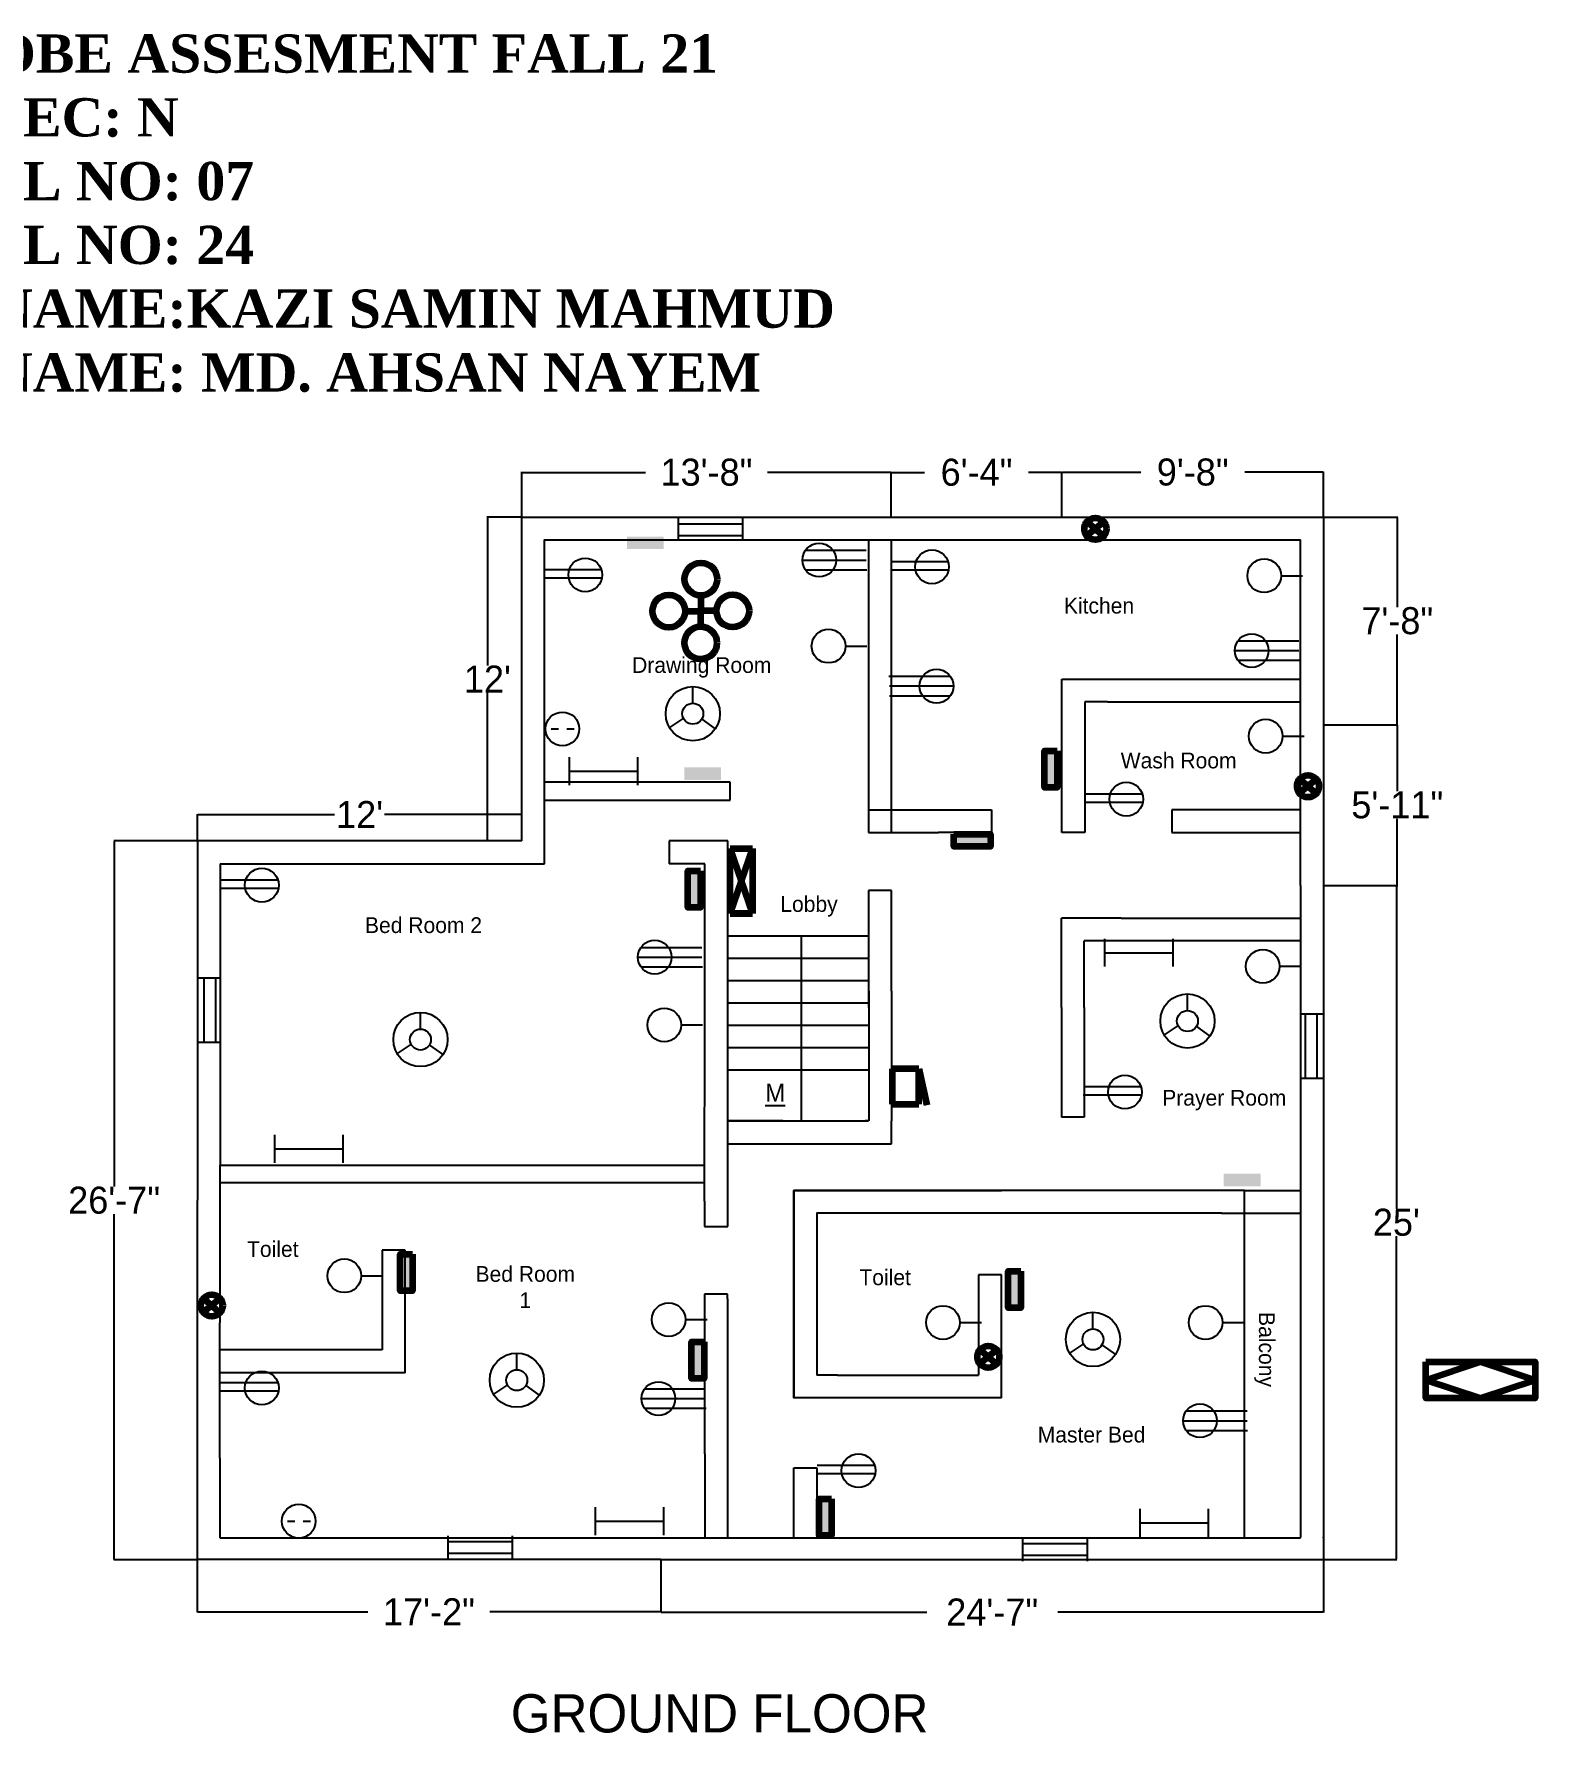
# Model space of a CAD drawing. Header units: inches. Extents: x 1260 to 3296, y -361 to 397.
# Drawn here: x 1893 to 2560, y -358 to 397 of the extents above; entities that cross this region are included whole.
import ezdxf

# ---------------------------------------------------------------- set-up
doc = ezdxf.new("R2010")
doc.units = ezdxf.units.IN
doc.header["$MEASUREMENT"] = 0
doc.dimstyles.get("Standard").update_dxf_attribs({"dimtxt": 12, "dimasz": 0.18, "dimexe": 0.18, "dimexo": 0.0625, "dimgap": 0.09, "dimtad": 0, "dimtih": 1, "dimtoh": 1, "dimdec": 0, "dimzin": 2, "dimdsep": 46, "dimlunit": 4, "dimtxsty": 'Standard', "dimcen": 0.09, "dimclrt": 5, "dimadec": 0, "dimazin": 0, "dimtfac": 1, "dimtdec": 0, "dimtofl": 0, "dimtmove": 0, "dimatfit": 3, "dimfxl": 1, "dimtolj": 1, "dimtzin": 0, "dimarcsym": 0})

# ---------------------------------------------------------------- blocks, each defined once
blk = doc.blocks.new('*D5')
at = {"color": 0, "linetype": 'Continuous', "lineweight": -2}
for p, q in [((2109.88, 182.56), (2109.88, 202.59)), ((2110.06, 202.41), (2164.87, 202.41)), ((2273.86, 202.41), (2219.05, 202.41)), ((2274.04, 182.56), (2274.04, 202.59))]:
    blk.add_line(p, q, dxfattribs=at)
at = {"color": 0, "linetype": 'Continuous', "lineweight": 25}
for points in [[(2110.06, 202.44), (2110.06, 202.38), (2109.88, 202.41)], [(2273.86, 202.44), (2273.86, 202.38), (2274.04, 202.41)]]:
    blk.add_solid(points, dxfattribs=at)
at = {"layer": 'Defpoints', "color": 0, "linetype": 'Continuous', "lineweight": 25}
for p in [(2274.04, 202.41), (2109.88, 182.49), (2274.04, 182.49)]:
    blk.add_point(p, dxfattribs=at)
at = {"color": 5, "linetype": 'Continuous', "lineweight": 25, "insert": (2191.96, 202.41), "char_height": 12, "attachment_point": 5}
blk.add_mtext('\\A1;13\'-8"', dxfattribs=at)
blk = doc.blocks.new('*D6')
at = {"color": 0, "linetype": 'Continuous', "lineweight": -2}
for p, q in [((2274.04, 182.56), (2274.04, 202.59)), ((2274.22, 202.41), (2288.91, 202.41)), ((2349.77, 202.41), (2335.09, 202.41)), ((2349.95, 182.61), (2349.95, 202.59))]:
    blk.add_line(p, q, dxfattribs=at)
at = {"color": 0, "linetype": 'Continuous', "lineweight": 25}
for points in [[(2274.22, 202.44), (2274.22, 202.38), (2274.04, 202.41)], [(2349.77, 202.44), (2349.77, 202.38), (2349.95, 202.41)]]:
    blk.add_solid(points, dxfattribs=at)
at = {"layer": 'Defpoints', "color": 0, "linetype": 'Continuous', "lineweight": 25}
for p in [(2274.04, 202.41), (2274.04, 182.49), (2349.95, 182.54)]:
    blk.add_point(p, dxfattribs=at)
at = {"color": 5, "linetype": 'Continuous', "lineweight": 25, "insert": (2312, 202.41), "char_height": 12, "attachment_point": 5}
blk.add_mtext('\\A1;6\'-4"', dxfattribs=at)
blk = doc.blocks.new('*D7')
at = {"color": 0, "linetype": 'Continuous', "lineweight": -2}
for p, q in [((2349.95, 182.61), (2349.95, 202.67)), ((2350.13, 202.49), (2384.99, 202.49)), ((2466.02, 202.49), (2431.17, 202.49)), ((2466.2, 182.61), (2466.2, 202.67))]:
    blk.add_line(p, q, dxfattribs=at)
at = {"color": 0, "linetype": 'Continuous', "lineweight": 25}
for points in [[(2350.13, 202.52), (2350.13, 202.46), (2349.95, 202.49)], [(2466.02, 202.52), (2466.02, 202.46), (2466.2, 202.49)]]:
    blk.add_solid(points, dxfattribs=at)
at = {"layer": 'Defpoints', "color": 0, "linetype": 'Continuous', "lineweight": 25}
for p in [(2349.95, 202.49), (2349.95, 182.54), (2466.2, 182.54)]:
    blk.add_point(p, dxfattribs=at)
at = {"color": 5, "linetype": 'Continuous', "lineweight": 25, "insert": (2408.08, 202.49), "char_height": 12, "attachment_point": 5}
blk.add_mtext('\\A1;9\'-8"', dxfattribs=at)
blk = doc.blocks.new('*D8')
at = {"color": 0, "linetype": 'Continuous', "lineweight": -2}
for p, q in [((2466.26, 182.54), (2499.18, 182.54)), ((2499, 182.36), (2499, 142.51)), ((2499, 90.47), (2499, 130.33)), ((2466.26, 90.29), (2499.18, 90.29))]:
    blk.add_line(p, q, dxfattribs=at)
at = {"color": 0, "linetype": 'Continuous', "lineweight": 25}
for points in [[(2498.97, 182.36), (2499.03, 182.36), (2499, 182.54)], [(2498.97, 90.47), (2499.03, 90.47), (2499, 90.29)]]:
    blk.add_solid(points, dxfattribs=at)
at = {"layer": 'Defpoints', "color": 0, "linetype": 'Continuous', "lineweight": 25}
for p in [(2466.2, 182.54), (2499, 182.54), (2466.2, 90.29)]:
    blk.add_point(p, dxfattribs=at)
at = {"color": 5, "linetype": 'Continuous', "lineweight": 25, "insert": (2499, 136.42), "char_height": 12, "attachment_point": 5}
blk.add_mtext('\\A1;7\'-8"', dxfattribs=at)
blk = doc.blocks.new('*D9')
at = {"color": 0, "linetype": 'Continuous', "lineweight": -2}
for p, q in [((2466.26, 90.29), (2499.18, 90.29)), ((2499, 90.11), (2499, 60.68)), ((2499, 19.07), (2499, 48.5)), ((2466.24, 18.89), (2499.18, 18.89))]:
    blk.add_line(p, q, dxfattribs=at)
at = {"color": 0, "linetype": 'Continuous', "lineweight": 25}
for points in [[(2498.97, 90.11), (2499.03, 90.11), (2499, 90.29)], [(2498.97, 19.07), (2499.03, 19.07), (2499, 18.89)]]:
    blk.add_solid(points, dxfattribs=at)
at = {"layer": 'Defpoints', "color": 0, "linetype": 'Continuous', "lineweight": 25}
for p in [(2466.2, 90.29), (2499, 90.29), (2466.18, 18.89)]:
    blk.add_point(p, dxfattribs=at)
at = {"color": 5, "linetype": 'Continuous', "lineweight": 25, "insert": (2499, 54.59), "char_height": 12, "attachment_point": 5}
blk.add_mtext('\\A1;5\'-11"', dxfattribs=at)
blk = doc.blocks.new('*D10')
at = {"color": 0, "linetype": 'Continuous', "lineweight": -2}
for p, q in [((2466.3, 18.89), (2498.76, 18.89)), ((2498.58, 18.71), (2498.58, -124.82)), ((2498.58, -280.53), (2498.58, -137)), ((2466.3, -280.71), (2498.76, -280.71))]:
    blk.add_line(p, q, dxfattribs=at)
at = {"color": 0, "linetype": 'Continuous', "lineweight": 25}
for points in [[(2498.55, 18.71), (2498.61, 18.71), (2498.58, 18.89)], [(2498.55, -280.53), (2498.61, -280.53), (2498.58, -280.71)]]:
    blk.add_solid(points, dxfattribs=at)
at = {"layer": 'Defpoints', "color": 0, "linetype": 'Continuous', "lineweight": 25}
for p in [(2466.24, 18.89), (2466.24, -280.71), (2498.58, -280.71)]:
    blk.add_point(p, dxfattribs=at)
at = {"color": 5, "linetype": 'Continuous', "lineweight": 25, "insert": (2498.58, -130.91), "char_height": 12, "attachment_point": 5}
blk.add_mtext("\\A1;25'", dxfattribs=at)
blk = doc.blocks.new('*D11')
at = {"color": 0, "linetype": 'Continuous', "lineweight": -2}
for p, q in [((2171.69, -280.77), (2171.69, -304.22)), ((2466.24, -280.77), (2466.24, -304.22)), ((2171.87, -304.04), (2289.88, -304.04)), ((2466.06, -304.04), (2348.06, -304.04))]:
    blk.add_line(p, q, dxfattribs=at)
at = {"color": 0, "linetype": 'Continuous', "lineweight": 25}
for points in [[(2171.87, -304.01), (2171.87, -304.07), (2171.69, -304.04)], [(2466.06, -304.01), (2466.06, -304.07), (2466.24, -304.04)]]:
    blk.add_solid(points, dxfattribs=at)
at = {"layer": 'Defpoints', "color": 0, "linetype": 'Continuous', "lineweight": 25}
for p in [(2171.69, -280.71), (2466.24, -280.71), (2466.24, -304.04)]:
    blk.add_point(p, dxfattribs=at)
at = {"color": 5, "linetype": 'Continuous', "lineweight": 25, "insert": (2318.97, -304.04), "char_height": 12, "attachment_point": 5}
blk.add_mtext('\\A1;24\'-7"', dxfattribs=at)
blk = doc.blocks.new('*D12')
at = {"color": 0, "linetype": 'Continuous', "lineweight": -2}
for p, q in [((1965.52, -280.83), (1965.52, -304.11)), ((2171.69, -280.83), (2171.69, -304.11)), ((1965.7, -303.93), (2041.51, -303.93)), ((2171.51, -303.93), (2095.69, -303.93))]:
    blk.add_line(p, q, dxfattribs=at)
at = {"color": 0, "linetype": 'Continuous', "lineweight": 25}
for points in [[(1965.7, -303.9), (1965.7, -303.96), (1965.52, -303.93)], [(2171.51, -303.9), (2171.51, -303.96), (2171.69, -303.93)]]:
    blk.add_solid(points, dxfattribs=at)
at = {"layer": 'Defpoints', "color": 0, "linetype": 'Continuous', "lineweight": 25}
for p in [(1965.52, -280.77), (2171.69, -280.77), (2171.69, -303.93)]:
    blk.add_point(p, dxfattribs=at)
at = {"color": 5, "linetype": 'Continuous', "lineweight": 25, "insert": (2068.6, -303.93), "char_height": 12, "attachment_point": 5}
blk.add_mtext('\\A1;17\'-2"', dxfattribs=at)
blk = doc.blocks.new('*D13')
at = {"color": 0, "linetype": 'Continuous', "lineweight": -2}
for p, q in [((1965.67, 38.63), (1928.51, 38.63)), ((1928.69, 38.45), (1928.69, -115.01)), ((1928.69, -280.65), (1928.69, -127.19)), ((1965.45, -280.83), (1928.51, -280.83))]:
    blk.add_line(p, q, dxfattribs=at)
at = {"color": 0, "linetype": 'Continuous', "lineweight": 25}
for points in [[(1928.66, 38.45), (1928.72, 38.45), (1928.69, 38.63)], [(1928.66, -280.65), (1928.72, -280.65), (1928.69, -280.83)]]:
    blk.add_solid(points, dxfattribs=at)
at = {"layer": 'Defpoints', "color": 0, "linetype": 'Continuous', "lineweight": 25}
for p in [(1928.69, 38.63), (1965.73, 38.63), (1965.52, -280.83)]:
    blk.add_point(p, dxfattribs=at)
at = {"color": 5, "linetype": 'Continuous', "lineweight": 25, "insert": (1928.69, -121.1), "char_height": 12, "attachment_point": 5}
blk.add_mtext('\\A1;26\'-7"', dxfattribs=at)
blk = doc.blocks.new('*D14')
at = {"color": 0, "linetype": 'Continuous', "lineweight": -2}
for p, q in [((1965.67, 38.69), (1965.67, 50.54)), ((1965.85, 50.36), (2026.68, 50.36)), ((2109.7, 50.36), (2048.86, 50.36)), ((2109.88, 38.69), (2109.88, 50.54))]:
    blk.add_line(p, q, dxfattribs=at)
at = {"color": 0, "linetype": 'Continuous', "lineweight": 25}
for points in [[(1965.85, 50.39), (1965.85, 50.33), (1965.67, 50.36)], [(2109.7, 50.39), (2109.7, 50.33), (2109.88, 50.36)]]:
    blk.add_solid(points, dxfattribs=at)
at = {"layer": 'Defpoints', "color": 0, "linetype": 'Continuous', "lineweight": 25}
for p in [(1965.67, 50.36), (1965.67, 38.63), (2109.88, 38.63)]:
    blk.add_point(p, dxfattribs=at)
at = {"color": 5, "linetype": 'Continuous', "lineweight": 25, "insert": (2037.77, 50.36), "char_height": 12, "attachment_point": 5}
blk.add_mtext("\\A1;12'", dxfattribs=at)
blk = doc.blocks.new('*D15')
at = {"color": 0, "linetype": 'Continuous', "lineweight": -2}
for p, q in [((2109.81, 182.49), (2094.41, 182.49)), ((2094.59, 182.31), (2094.59, 116.65)), ((2094.59, 38.81), (2094.59, 104.47)), ((2109.81, 38.63), (2094.41, 38.63))]:
    blk.add_line(p, q, dxfattribs=at)
at = {"color": 0, "linetype": 'Continuous', "lineweight": 25}
for points in [[(2094.56, 182.31), (2094.62, 182.31), (2094.59, 182.49)], [(2094.56, 38.81), (2094.62, 38.81), (2094.59, 38.63)]]:
    blk.add_solid(points, dxfattribs=at)
at = {"layer": 'Defpoints', "color": 0, "linetype": 'Continuous', "lineweight": 25}
for p in [(2109.88, 182.49), (2094.59, 38.63), (2109.88, 38.63)]:
    blk.add_point(p, dxfattribs=at)
at = {"color": 5, "linetype": 'Continuous', "lineweight": 25, "insert": (2094.59, 110.56), "char_height": 12, "attachment_point": 5}
blk.add_mtext("\\A1;12'", dxfattribs=at)

msp = doc.modelspace()

# ---------------------------------------------------------------- hatches: boundary and pattern name
at = {"linetype": 'ByBlock', "lineweight": 140}
for points in [[(2156.58, 173.87), (2156.58, 168.29), (2172.88, 168.29), (2172.88, 173.87)], [(2347.79, 78.66), (2342.21, 78.66), (2342.21, 62.37), (2347.79, 62.37)], [(2182.05, 71.28), (2182.05, 65.7), (2198.34, 65.7), (2198.34, 71.28)], [(2300.33, 41.73), (2300.33, 36.15), (2316.63, 36.15), (2316.63, 41.73)], [(2189.25, 25.31), (2183.67, 25.31), (2183.67, 9.02), (2189.25, 9.02)], [(2421.9, -109.28), (2421.9, -114.87), (2438.2, -114.87), (2438.2, -109.28)], [(2061.36, -144.95), (2055.78, -144.95), (2055.78, -161.25), (2061.36, -161.25)], [(2331.63, -152.56), (2326.04, -152.56), (2326.04, -168.85), (2331.63, -168.85)], [(2190.9, -183.98), (2185.31, -183.98), (2185.31, -200.27), (2190.9, -200.27)], [(2247.58, -253.74), (2241.99, -253.74), (2241.99, -270.03), (2247.58, -270.03)]]:
    msp.add_hatch(color=8, dxfattribs=at).paths.add_polyline_path(points)

# ---------------------------------------------------------------- linework, layer by layer
at = {"color": 5, "linetype": 'Continuous', "lineweight": 25}
for p, q in [((2179.38, 182.08), (2179.38, 172.08)), ((2208.01, 182.08), (2208.01, 172.08)), ((2179.38, 179.52), (2208.01, 179.52)), ((2179.38, 174.3), (2208.01, 174.3)), ((2235.96, 167.78), (2262.99, 167.78)), ((2145.23, 159.12), (2119.71, 159.12)), ((2234.57, 163.43), (2262.99, 163.43)), ((2235.91, 159.15), (2263.26, 159.15)), ((2299.57, 158.98), (2273.72, 158.98)), ((2299.37, 162.71), (2273.85, 162.71)), ((2145.44, 155.39), (2119.58, 155.39)), ((2447.35, 156.47), (2456.92, 156.47)), ((2253.71, 125.2), (2263.27, 125.2)), ((2426.79, 123.21), (2455.21, 123.21)), ((2428.18, 127.57), (2455.21, 127.57)), ((2428.13, 118.94), (2455.47, 118.94)), ((2185.88, 99.83), (2185.88, 107.22)), ((2300.36, 111.66), (2273.02, 111.66)), ((2301.7, 107.39), (2273.28, 107.39)), ((2300.31, 103.03), (2273.28, 103.03)), ((2181.68, 93.15), (2175.52, 89.01)), ((2189.85, 92.73), (2195.89, 88.45)), ((2122.97, 88.4), (2126.21, 88.4)), ((2129.83, 88.4), (2133.16, 88.4)), ((2448.01, 85.19), (2457.58, 85.19)), ((2131.05, 63.39), (2131.05, 75.8)), ((2161.46, 63.39), (2161.46, 75.8)), ((2131.05, 69.6), (2161.39, 69.6)), ((2385.9, 55.73), (2360.05, 55.73)), ((2385.69, 59.46), (2360.18, 59.46)), ((2001.68, 17.5), (1975.83, 17.5)), ((2001.48, 21.23), (1975.96, 21.23)), ((2369.02, -17.24), (2369.02, -4.82)), ((2399.43, -17.24), (2399.43, -4.82)), ((2161.46, -13.03), (2189.89, -13.03)), ((2162.86, -8.68), (2189.89, -8.68)), ((2369.02, -11.03), (2399.36, -11.03)), ((1966.12, -22.22), (1976.12, -22.22)), ((1968.68, -50.85), (1968.68, -22.22)), ((1973.9, -50.85), (1973.9, -22.22)), ((2162.8, -17.31), (2190.15, -17.31)), ((2446.71, -17.1), (2456.28, -17.1)), ((2405.74, -36.75), (2405.74, -29.35)), ((2064.84, -44.97), (2064.84, -37.58)), ((2180.69, -43.15), (2190.25, -43.15)), ((2401.54, -43.42), (2395.38, -47.56)), ((2409.7, -43.84), (2415.74, -48.13)), ((2465.83, -38.38), (2455.83, -38.38)), ((2458.05, -38.38), (2458.05, -67.01)), ((2463.28, -38.38), (2463.28, -67.01)), ((1966.12, -50.85), (1976.12, -50.85)), ((2060.64, -51.65), (2054.48, -55.79)), ((2068.8, -52.07), (2074.84, -56.35)), ((2465.83, -67.01), (2455.83, -67.01)), ((2385.29, -74.42), (2359.44, -74.42)), ((2385.09, -70.69), (2359.57, -70.69)), ((2000.13, -104.45), (2000.13, -92.03)), ((2030.54, -104.45), (2030.54, -92.03)), ((2000.13, -98.24), (2030.46, -98.24)), ((2038.5, -154.62), (2048.07, -154.62)), ((2363.74, -178.26), (2363.74, -170.86)), ((2182.64, -174.1), (2192.21, -174.1)), ((2304.57, -175.4), (2314.14, -175.4)), ((2421.28, -175.4), (2430.85, -175.4)), ((2359.54, -184.93), (2353.38, -189.07)), ((2367.71, -185.35), (2373.75, -189.64)), ((2107.66, -196.36), (2107.66, -188.96)), ((2001.48, -202.19), (1975.97, -202.19)), ((2103.46, -203.03), (2097.3, -207.17)), ((2111.62, -203.45), (2117.66, -207.74)), ((2001.69, -205.92), (1975.84, -205.92)), ((2163.11, -209.19), (2191.53, -209.19)), ((2164.5, -204.83), (2191.53, -204.83)), ((2164.45, -213.47), (2191.79, -213.47)), ((2405.18, -214.68), (2432.21, -214.68)), ((2403.79, -219.04), (2432.21, -219.04)), ((2405.13, -223.31), (2432.47, -223.31)), ((2266.68, -238.96), (2241.16, -238.96)), ((2266.89, -242.69), (2241.03, -242.69)), ((2005.79, -263.67), (2009.03, -263.67)), ((2012.64, -263.67), (2015.98, -263.67)), ((2142.58, -269.82), (2142.58, -257.4)), ((2142.58, -263.61), (2172.92, -263.61)), ((2172.99, -269.82), (2172.99, -257.4)), ((2384.67, -270.64), (2384.67, -258.23)), ((2415.08, -270.64), (2415.08, -258.23)), ((2076.97, -270.17), (2076.97, -280.17)), ((2105.6, -270.17), (2105.6, -280.17)), ((2332.63, -281.5), (2332.63, -271.5)), ((2361.26, -281.5), (2361.26, -271.5)), ((2384.67, -264.43), (2415, -264.43)), ((2076.97, -272.73), (2105.6, -272.73)), ((2076.97, -277.95), (2105.6, -277.95)), ((2361.26, -273.73), (2332.63, -273.73)), ((2361.26, -278.95), (2332.63, -278.95))]:
    msp.add_line(p, q, dxfattribs=at)
at = {"linetype": 'Continuous', "lineweight": 25}
for p, q in [((2274.04, 182.49), (2349.95, 182.54)), ((2263.96, 172.41), (2455.93, 172.41)), ((2455.93, 31.49), (2455.93, 172.41)), ((2349.93, 52.42), (2349.93, 110.47)), ((2349.93, 110.47), (2360.05, 110.47)), ((2360.05, 110.47), (2455.93, 110.47)), ((2370.17, 100.44), (2360.05, 100.44)), ((2360.05, 100.44), (2360.05, 42.35)), ((2408.67, 100.44), (2455.93, 100.44)), ((2466.2, 90.29), (2466.18, 18.89)), ((2202.51, 64.74), (2119.96, 64.74)), ((2202.51, 56.8), (2202.51, 64.74)), ((2119.96, 56.8), (2202.51, 56.8)), ((2264.05, 52.42), (2318.64, 52.42)), ((2318.64, 52.42), (2318.64, 42.35)), ((2349.88, 42.35), (2349.88, 52.42)), ((2455.93, 52.42), (2398.78, 52.42)), ((2398.78, 52.42), (2398.78, 42.35)), ((1965.73, 38.63), (1965.52, -280.83)), ((2109.88, 38.63), (1965.67, 38.63)), ((2201.47, 38.67), (2175.41, 38.67)), ((2175.41, 38.67), (2175.42, 28.48)), ((2201.47, -3.62), (2201.47, 38.67)), ((2263.96, 42.35), (2295.02, 42.35)), ((2318.64, 42.35), (2295.02, 42.35)), ((2360.05, 42.35), (2349.88, 42.35)), ((2398.78, 42.35), (2455.93, 42.35)), ((2456.05, 18.89), (2455.93, 31.49)), ((1975.85, 28.43), (2011.33, 28.48)), ((2011.33, 28.48), (2119.96, 28.48)), ((2191.26, 28.48), (2175.42, 28.48)), ((2191.26, -3.62), (2191.26, 28.48)), ((2274.18, 16.53), (2264.04, 16.53)), ((2264.04, 16.53), (2264.04, 9.73)), ((2274.18, -28.18), (2274.18, 16.53)), ((2466.24, 18.89), (2466.24, -280.71)), ((2349.69, -35.38), (2349.71, 4.34)), ((2376.24, 4.34), (2432.49, 4.34)), ((2432.49, 4.34), (2442.33, 4.32)), ((2191.26, -43.41), (2191.26, -3.62)), ((2201.47, -125.62), (2201.47, -3.62)), ((2234.11, -3.62), (2264.05, -3.62)), ((2456.05, -5.84), (2359.81, -5.78)), ((2359.81, -35.38), (2359.81, -5.78)), ((2234.11, -13.54), (2264.05, -13.54)), ((2349.69, -35.38), (2349.79, -84.15)), ((2359.81, -35.38), (2359.81, -84.15)), ((2191.15, -115.61), (2191.26, -43.41)), ((2274.18, -95.94), (2274.18, -85.82)), ((2359.81, -84.15), (2349.79, -84.15)), ((2263.74, -95.94), (2274.18, -95.94)), ((1975.85, -115.31), (1975.85, -105.49)), ((1976.02, -113.14), (2191.24, -113.14)), ((1975.64, -235.62), (1975.85, -115.31)), ((2191.15, -121.51), (2191.15, -115.61)), ((2431.09, -116.66), (2456.05, -116.66)), ((2191.15, -121.51), (2191.15, -132.73)), ((2201.47, -132.73), (2201.47, -125.62)), ((2191.15, -132.73), (2201.47, -132.73)), ((2057.99, -143.25), (2047.86, -143.25)), ((2047.86, -143.25), (2047.86, -187.58)), ((2057.99, -197.7), (2057.99, -143.25)), ((2323.04, -154.25), (2312.92, -154.25)), ((2312.92, -154.25), (2312.92, -198.79)), ((2323.04, -208.92), (2323.04, -154.25)), ((2201.28, -162.8), (2191.15, -162.8)), ((2191.2, -233.77), (2191.2, -162.8)), ((2201.28, -164.82), (2201.28, -162.8)), ((2047.86, -187.58), (1975.65, -187.58)), ((2250.26, -198.83), (2312.92, -198.83)), ((2230.84, -270.73), (2230.84, -239.97)), ((2230.84, -239.97), (2240.96, -239.97)), ((2240.96, -239.97), (2240.96, -243.29)), ((2240.96, -243.29), (2240.96, -271.12)), ((2191.2, -271.12), (2240.96, -271.12)), ((2201.32, -270.32), (2201.32, -271.12)), ((2240.96, -271.12), (2456.05, -271.12)), ((2431.09, -270.73), (2431.09, -271.12)), ((2456.05, -271.12), (2456.05, -270.73)), ((2466.18, -271.12), (2466.18, -270.73)), ((2171.69, -280.77), (1965.52, -280.77)), ((2171.69, -280.71), (2466.24, -280.71))]:
    msp.add_line(p, q, dxfattribs=at)
at = {"linetype": 'ByBlock', "lineweight": 140}
for p, q in [((2368.61, 180.41), (2361.07, 174.24)), ((2368.41, 174.06), (2361.15, 180.56)), ((2463.12, 66.05), (2455.59, 59.87)), ((2462.93, 59.7), (2455.67, 66.2)), ((1975.88, -164.69), (1968.35, -170.86)), ((1975.68, -171.04), (1968.43, -164.54)), ((2321.01, -187.51), (2313.48, -193.68)), ((2320.81, -193.86), (2313.56, -187.36))]:
    msp.add_line(p, q, dxfattribs=at)
at = {"color": 5, "linetype": 'ByBlock', "lineweight": 140}
for p, q in [((2189.45, 147.74), (2189.42, 140.76)), ((2182.44, 140.76), (2189.42, 140.76)), ((2189.39, 133.87), (2189.39, 140.85)), ((2196.37, 140.85), (2189.39, 140.85)), ((2202.44, 6.38), (2202.44, 35.31)), ((2202.44, 35.31), (2212.38, 35.31)), ((2212.38, 35.31), (2202.44, 6.38)), ((2212.38, 6.38), (2202.44, 35.31)), ((2212.38, 35.31), (2212.38, 6.38)), ((2212.38, 6.38), (2202.44, 6.38)), ((2202.44, 6.38), (2212.38, 6.38)), ((2274.52, -62.69), (2274.52, -78.39)), ((2286.4, -62.69), (2274.52, -62.69)), ((2286.4, -78.39), (2286.4, -62.69)), ((2286.4, -62.69), (2289.91, -78.83)), ((2274.52, -78.39), (2286.4, -78.39)), ((2511.61, -200.98), (2535.91, -192.92)), ((2535.91, -192.92), (2560.21, -200.98)), ((2535.91, -209.03), (2511.61, -200.98)), ((2560.21, -200.98), (2535.91, -209.03))]:
    msp.add_line(p, q, dxfattribs=at)
for p, q in [((2370.17, 100.44), (2408.67, 100.44)), ((2264.05, 52.42), (2263.96, 52.42)), ((1975.85, 28.43), (1975.85, -105.49)), ((2456.05, 18.89), (2456.05, -270.73)), ((2264.04, 9.73), (2264.04, -25.02)), ((2376.24, 4.34), (2349.71, 4.34)), ((2442.33, 4.32), (2456.05, 4.32)), ((2466.18, 4.32), (2466.19, 4.32)), ((2201.44, -3.62), (2234.11, -3.62)), ((2234.07, -3.62), (2234.07, -33.04)), ((2234.11, -3.62), (2234.11, -85.66)), ((2264.02, -3.62), (2264.02, -35.38)), ((2264.02, -3.62), (2264.05, -3.62)), ((2201.44, -13.54), (2234.11, -13.54)), ((2264.02, -13.54), (2264.05, -13.54)), ((2201.44, -23.45), (2264.05, -23.45)), ((2264.06, -28.18), (2264.06, -85.82)), ((2274.18, -28.18), (2274.18, -85.82)), ((2201.44, -33.37), (2264.05, -33.37)), ((2201.44, -43.29), (2264.05, -43.29)), ((2201.44, -53.21), (2264.05, -53.21)), ((2201.44, -63.13), (2264.05, -63.13)), ((2225.97, -85.82), (2201.47, -85.82)), ((2201.47, -85.82), (2263.74, -85.82)), ((2264.06, -85.82), (2262.48, -85.82)), ((2201.47, -95.94), (2263.74, -95.94)), ((2420.89, -126.79), (2456.37, -126.79)), ((2230.84, -198.83), (2230.75, -198.83)), ((2250.26, -198.83), (2240.96, -198.83)), ((2191.2, -233.77), (2191.2, -271.12)), ((1975.64, -235.62), (1975.64, -271.12)), ((2201.32, -236.48), (2201.32, -270.32)), ((1975.64, -271.12), (2191.2, -271.12))]:
    msp.add_line(p, q)
for points in [[(2109.88, 38.63), (2109.88, 182.49), (2274.04, 182.49)], [(2349.95, 182.54), (2349.95, 182.54), (2466.2, 182.54), (2466.2, 90.29), (2466.18, 90.29)], [(2119.96, 28.41), (2119.96, 172.41), (2263.96, 172.41), (2263.96, 42.35)], [(2274.04, 172.41), (2274.04, 42.35)], [(2349.93, 110.47), (2349.95, 110.47)], [(2360.06, 90.29), (2360.05, 90.29)], [(1975.85, -105.46), (2057.99, -105.46), (2057.99, -105.49)], [(1975.85, -105.49), (2191.17, -105.49)], [(2001.23, -105.46), (2001.23, -105.49)], [(2323.04, -208.92), (2230.79, -208.92), (2230.79, -116.67), (2323.04, -116.67)], [(2431.09, -270.73), (2431.09, -116.66), (2230.84, -116.66), (2230.84, -208.92)], [(2420.96, -126.79), (2420.96, -126.79), (2240.96, -126.79), (2240.96, -198.83)], [(2201.28, -164.82), (2201.28, -245.74)], [(2057.99, -197.7), (1975.65, -197.7)]]:
    msp.add_lwpolyline(points)
at = {"color": 0, "linetype": 'ByBlock', "lineweight": 140}
for points in [[(2347.79, 78.66), (2347.79, 62.37), (2342.21, 62.37), (2342.21, 78.66)], [(2301.96, 41.7), (2318.25, 41.7), (2318.25, 36.12), (2301.96, 36.12)], [(2189.25, 25.31), (2189.25, 9.02), (2183.67, 9.02), (2183.67, 25.31)], [(2061.36, -144.95), (2061.36, -161.25), (2055.78, -161.25), (2055.78, -144.95)], [(2331.63, -152.56), (2331.63, -168.85), (2326.04, -168.85), (2326.04, -152.56)], [(2190.9, -183.98), (2190.9, -200.27), (2185.31, -200.27), (2185.31, -183.98)], [(2247.58, -253.74), (2247.58, -270.03), (2241.99, -270.03), (2241.99, -253.74)]]:
    msp.add_lwpolyline(points, close=True, dxfattribs=at)
at = {"color": 5, "linetype": 'ByBlock', "lineweight": 140}
msp.add_lwpolyline([(2511.61, -192.92), (2560.21, -192.92), (2560.21, -209.03), (2511.61, -209.03)], close=True, dxfattribs=at)
at = {"linetype": 'ByBlock', "lineweight": 140}
for centre in [(2364.82, 177.28), (2459.33, 62.92), (1972.09, -167.82), (2317.22, -190.64)]:
    msp.add_circle(centre, 4.87, dxfattribs=at)
at = {"color": 5, "linetype": 'Continuous', "lineweight": 25}
for centre, radius in [((2242.07, 163.43), 7.5), ((2292.22, 160.44), 7.5), ((2138.08, 156.85), 7.5), ((2439.85, 156.47), 7.5), ((2246.21, 125.2), 7.5), ((2434.29, 123.21), 7.5), ((2294.2, 107.39), 7.5), ((2185.88, 95.17), 12.05), ((2185.88, 95.17), 4.66), ((2127.93, 88.4), 7.5), ((2440.51, 85.19), 7.5), ((2378.55, 57.19), 7.5), ((1994.33, 18.96), 7.5), ((2168.96, -13.03), 7.5), ((2439.21, -17.1), 7.5), ((2405.74, -41.4), 12.05), ((2064.84, -49.63), 12.05), ((2173.19, -43.15), 7.5), ((2405.74, -41.4), 4.66), ((2064.84, -49.63), 4.66), ((2377.94, -72.96), 7.5), ((2031, -154.62), 7.5), ((2175.14, -174.1), 7.5), ((2297.07, -175.4), 7.5), ((2363.74, -182.91), 12.05), ((2413.78, -175.4), 7.5), ((2363.74, -182.91), 4.66), ((2107.66, -201.01), 12.05), ((1994.34, -204.46), 7.5), ((2107.66, -201.01), 4.66), ((2170.61, -209.19), 7.5), ((2411.29, -219.04), 7.5), ((2259.53, -241.23), 7.5), ((2010.75, -263.67), 7.5)]:
    msp.add_circle(centre, radius, dxfattribs=at)
at = {"color": 5, "linetype": 'ByBlock', "lineweight": 140}
for centre in [(2189.5, 154.98), (2175.19, 140.76), (2203.62, 140.85), (2189.39, 126.63)]:
    msp.add_circle(centre, 7.24, dxfattribs=at)

# ---------------------------------------------------------------- texts
for s, insert, char_height, width, attachment_point in [('{\\fTimes New Roman|b1|i0|c0|p18;OBE ASSESMENT FALL 21\\PSEC: N\\PSL NO: 07\\PSL NO: 24\\PNAME:KAZI SAMIN MAHMUD\\PNAME: MD. AHSAN NAYEM}', (1873.93, 397.04), 17, 369.1303, 1), ('\\A1;Kitchen\\P ', (2366.42, 146.68), 7, 61.4992, 2), ('\\A1;Drawing Room', (2189.85, 120.29), 7, 86.1395, 2), ('\\A1;Wash Room', (2401.82, 77.88), 7, 94.0179, 2), ('\\A1;Lobby', (2237.52, 14.09), 7, 61.4992, 2), ('\\A1;Bed Room 2', (2066.19, 4.7), 7, 61.4992, 2), ('\\A1;{\\LM}', (2222.52, -69.31), 8, 61.4992, 2), ('\\A1;Prayer Room', (2422.08, -72), 7, 61.4992, 2), ('\\A1;Toilet', (1999.2, -139.25), 7, 61.4992, 2), ('\\A1;Bed Room 1\\P\\P  ', (2111.42, -150.3), 7, 48.133, 2), ('\\A1;Toilet', (2271.37, -151.79), 7, 61.4992, 2), ('\\A1;Master Bed', (2363.12, -221.71), 7, 61.4992, 2), ('\\A1;GROUND FLOOR', (2197.8, -340.57), 17, 259.2729, 2)]:
    msp.add_mtext(s, dxfattribs=dict(insert=insert, char_height=char_height, width=width, attachment_point=attachment_point))
at = {"insert": (2444.51, -187.39), "char_height": 7, "width": 61.4992, "attachment_point": 2, "rotation": 270}
msp.add_mtext('\\A1;Balcony', dxfattribs=at)

# ---------------------------------------------------------------- dimensions: what is measured, and where the dimension line sits
at = {"linetype": 'Continuous', "lineweight": 25}
for base, p1, p2, picture, middle in [((2274.04, 202.41), (2109.88, 182.49), (2274.04, 182.49), '*D5', (2191.96, 202.41)), ((2274.04, 202.41), (2349.95, 182.54), (2274.04, 182.49), '*D6', (2312, 202.41)), ((2349.95, 202.49), (2466.2, 182.54), (2349.95, 182.54), '*D7', (2408.08, 202.49)), ((1965.67, 50.36), (2109.88, 38.63), (1965.67, 38.63), '*D14', (2037.77, 50.36)), ((2171.69, -303.93), (1965.52, -280.77), (2171.69, -280.77), '*D12', (2068.6, -303.93)), ((2466.24, -304.04), (2171.69, -280.71), (2466.24, -280.71), '*D11', (2318.97, -304.04))]:
    dim = msp.add_linear_dim(base=base, p1=p1, p2=p2, dimstyle='Standard', dxfattribs=at)
    dim.commit()
    dim.dimension.update_dxf_attribs({"geometry": picture, "text_midpoint": middle})
for base, p1, p2, picture, middle in [((2094.59, 38.63), (2109.88, 182.49), (2109.88, 38.63), '*D15', (2094.59, 110.56)), ((2499, 182.54), (2466.2, 90.29), (2466.2, 182.54), '*D8', (2499, 136.42)), ((2499, 90.29), (2466.18, 18.89), (2466.2, 90.29), '*D9', (2499, 54.59)), ((1928.69, 38.63), (1965.52, -280.83), (1965.73, 38.63), '*D13', (1928.69, -121.1)), ((2498.58, -280.71), (2466.24, 18.89), (2466.24, -280.71), '*D10', (2498.58, -130.91))]:
    dim = msp.add_linear_dim(base=base, p1=p1, p2=p2, angle=90, dimstyle='Standard', dxfattribs=at)
    dim.commit()
    dim.dimension.update_dxf_attribs({"geometry": picture, "text_midpoint": middle})

doc.saveas('drawing.dxf')
